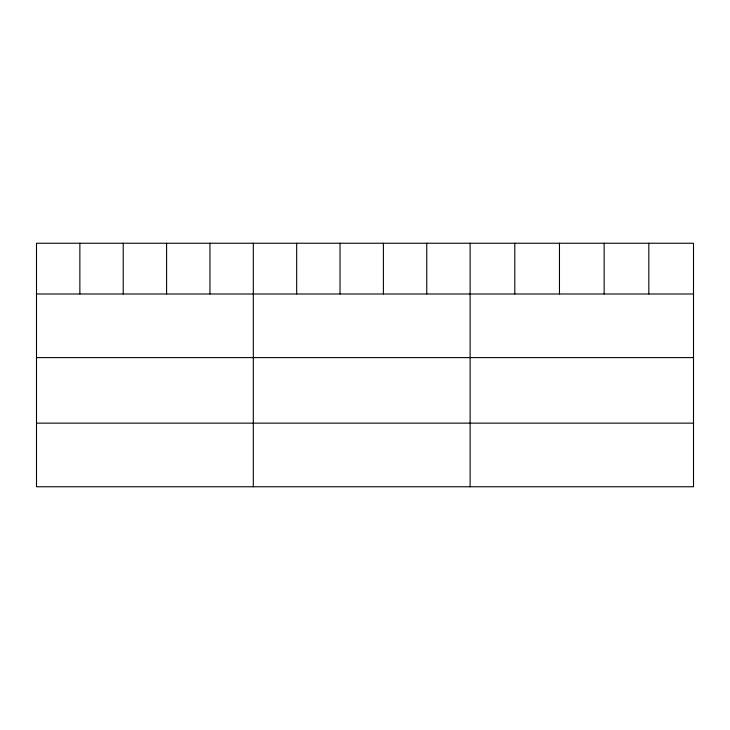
<?xml version="1.0" encoding="UTF-8"?>
<svg xmlns="http://www.w3.org/2000/svg" width="730" height="730" viewBox="0 0 730 730"><rect width="100%" height="100%" fill="white"/><g stroke="black" fill="none" stroke-linecap="round" stroke-linejoin="round"><path stroke-width="1.09" d="M693.5 293.989L693.5 486.755L36.5 486.755L36.5 243.245L693.5 243.245L693.5 293.989L36.5 293.989M36.5 357.6L693.5 357.6M36.5 423.144L693.5 423.144M648.824 243.245L648.824 293.989M604.148 243.245L604.148 293.989M559.472 243.245L559.472 293.989M514.796 243.245L514.796 293.989M470.12 243.245L470.12 486.755M426.758 243.245L426.758 293.989M383.396 243.245L383.396 293.989M340.034 243.245L340.034 293.989M296.672 243.245L296.672 293.989M253.31 243.245L253.31 486.755M209.948 243.245L209.948 293.989M166.586 243.245L166.586 293.989M123.224 243.245L123.224 293.989M79.862 243.245L79.862 293.989"/></g></svg>
